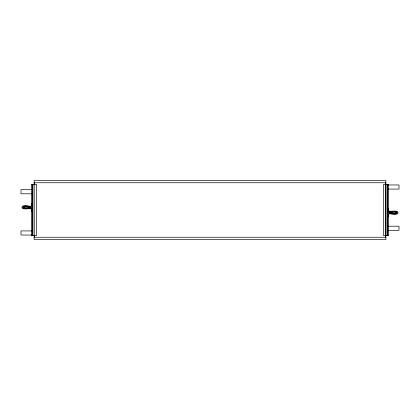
<?xml version="1.0" encoding="UTF-8"?>
<svg xmlns="http://www.w3.org/2000/svg" width="420" height="420" viewBox="0 0 420 420"><rect width="100%" height="100%" fill="white"/><g stroke="black" fill="none" stroke-linecap="round" stroke-linejoin="round"><path stroke-width="0.63" d="M30.135 206.845L30.135 208.294L31.442 209.543L31.442 211.622M30.592 207.228L30.592 207.916L31.563 208.74M389.408 212.772L389.408 212.084L388.437 211.26M389.865 213.155L389.865 211.706L388.558 210.457L388.558 208.378M30.571 206.43L31.442 205.595L31.442 203.522M389.429 213.57L388.558 214.405L388.558 216.478M31.647 207.968L31.227 208.215L31.332 208.688L31.815 208.735M388.353 212.032L388.773 211.785L388.668 211.312L388.185 211.265M23.636 206.525L22.864 206.96L22.764 207.443L23.294 208.026L30.434 207.974M396.365 213.476L397.136 213.04L397.236 212.557L396.706 211.974L389.566 212.027M30.487 208.74L23.236 208.792L22.37 208.451L21.95 207.543L22.16 206.462L23.389 205.774L30.56 206.325L25.211 205.779L23.856 206.446L23.625 207.533L24.124 208.478L25.163 208.845L30.156 208.603L30.114 207.842L25.279 208.078L24.428 207.422L24.523 206.966L25.352 206.556L30.461 207.055L24.733 206.614M395.267 213.386L389.54 212.924L394.648 213.444L395.477 213.035L395.572 212.578L394.721 211.922L389.886 212.158L389.844 211.397L394.837 211.155L395.876 211.523L396.375 212.468L396.144 213.554L394.79 214.221L389.419 213.701L396.611 214.226L397.84 213.539L398.05 212.457L397.63 211.549L396.764 211.208L389.513 211.26M34.13 182.753L385.87 182.753M31.689 184.37L36.488 184.37L36.488 235.631L31.689 235.631M388.311 184.37L383.512 184.37L383.512 235.631L388.311 235.631M388.185 184.958L399 184.958L399 189.084L388.185 189.084M31.815 189.672L21 189.672L21 193.798L31.815 193.798M388.185 226.202L399 226.202L399 230.328L388.185 230.328M31.815 230.916L21 230.916L21 235.042L31.815 235.042M34.13 237.248L385.87 237.248M389.844 211.397L389.886 212.158M30.156 208.603L30.114 207.842M388.106 184.37L388.106 235.631M387.949 184.37L387.949 235.631M387.072 184.37L387.104 235.631M385.87 184.37L385.87 180.453L34.13 180.453L34.13 184.37M385.87 235.631L385.87 239.547L34.13 239.547L34.13 235.631M385.781 184.37L385.781 235.631M385.744 184.37L385.744 235.631M385.507 182.511L385.507 184.475M385.507 235.526L385.507 237.489M34.492 182.511L34.492 184.475M34.492 235.526L34.492 237.489M34.22 184.37L34.256 235.631M32.896 184.37L32.928 235.631M32.051 184.37L32.051 235.631M31.894 184.37L31.894 235.631"/></g></svg>
